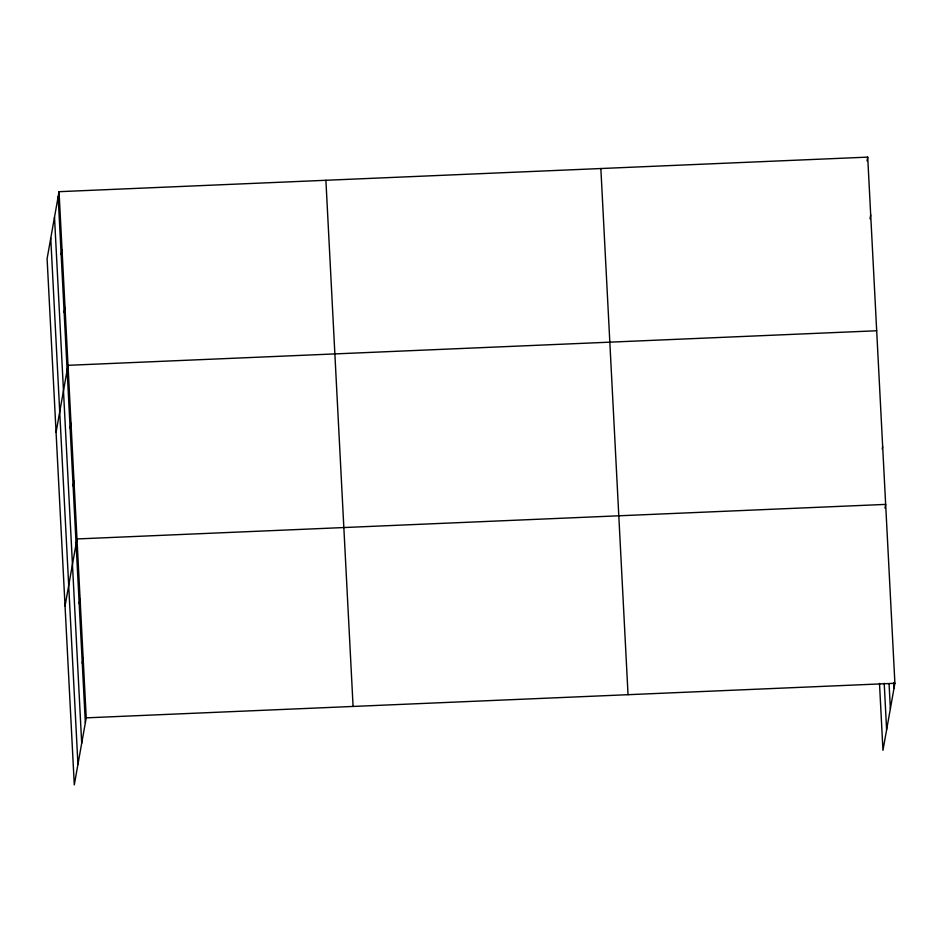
<?xml version="1.0" encoding="UTF-8"?>
<svg xmlns="http://www.w3.org/2000/svg" width="942" height="942" viewBox="0 0 942 942"><rect width="100%" height="100%" fill="white"/><g stroke="black" fill="none" stroke-linecap="round" stroke-linejoin="round"><path stroke-width="1.41" d="M59.04 191.685L47.1 258.709L74.288 784.874L86.228 717.851L59.04 191.685L867.712 157.126L894.9 683.291L882.96 750.315L879.498 683.409M61.148 254.54L62.031 249.559M64.138 312.414L65.022 307.433M56.073 432.343L68.012 365.319L876.684 330.76M70.12 428.174L71.003 423.193M73.111 486.048L73.994 481.068M65.045 605.977L76.985 538.954L885.657 504.394L884.985 508.127M79.175 603.563L80.07 598.582M82.26 663.192L83.143 658.211M867.052 160.858L867.712 157.126M870.043 218.732L870.702 215M882.218 449.004L882.666 446.52M86.228 717.851L894.9 683.291M893.711 682.455L894.017 688.272M889.083 684.022L890.367 708.749M884.208 683.303L886.61 729.838M600.855 168.524L628.043 694.69M325.897 180.275L353.085 706.441M58.157 196.666L85.345 722.82M54.506 217.143L81.695 743.297M50.75 238.232L77.939 764.398"/></g></svg>
